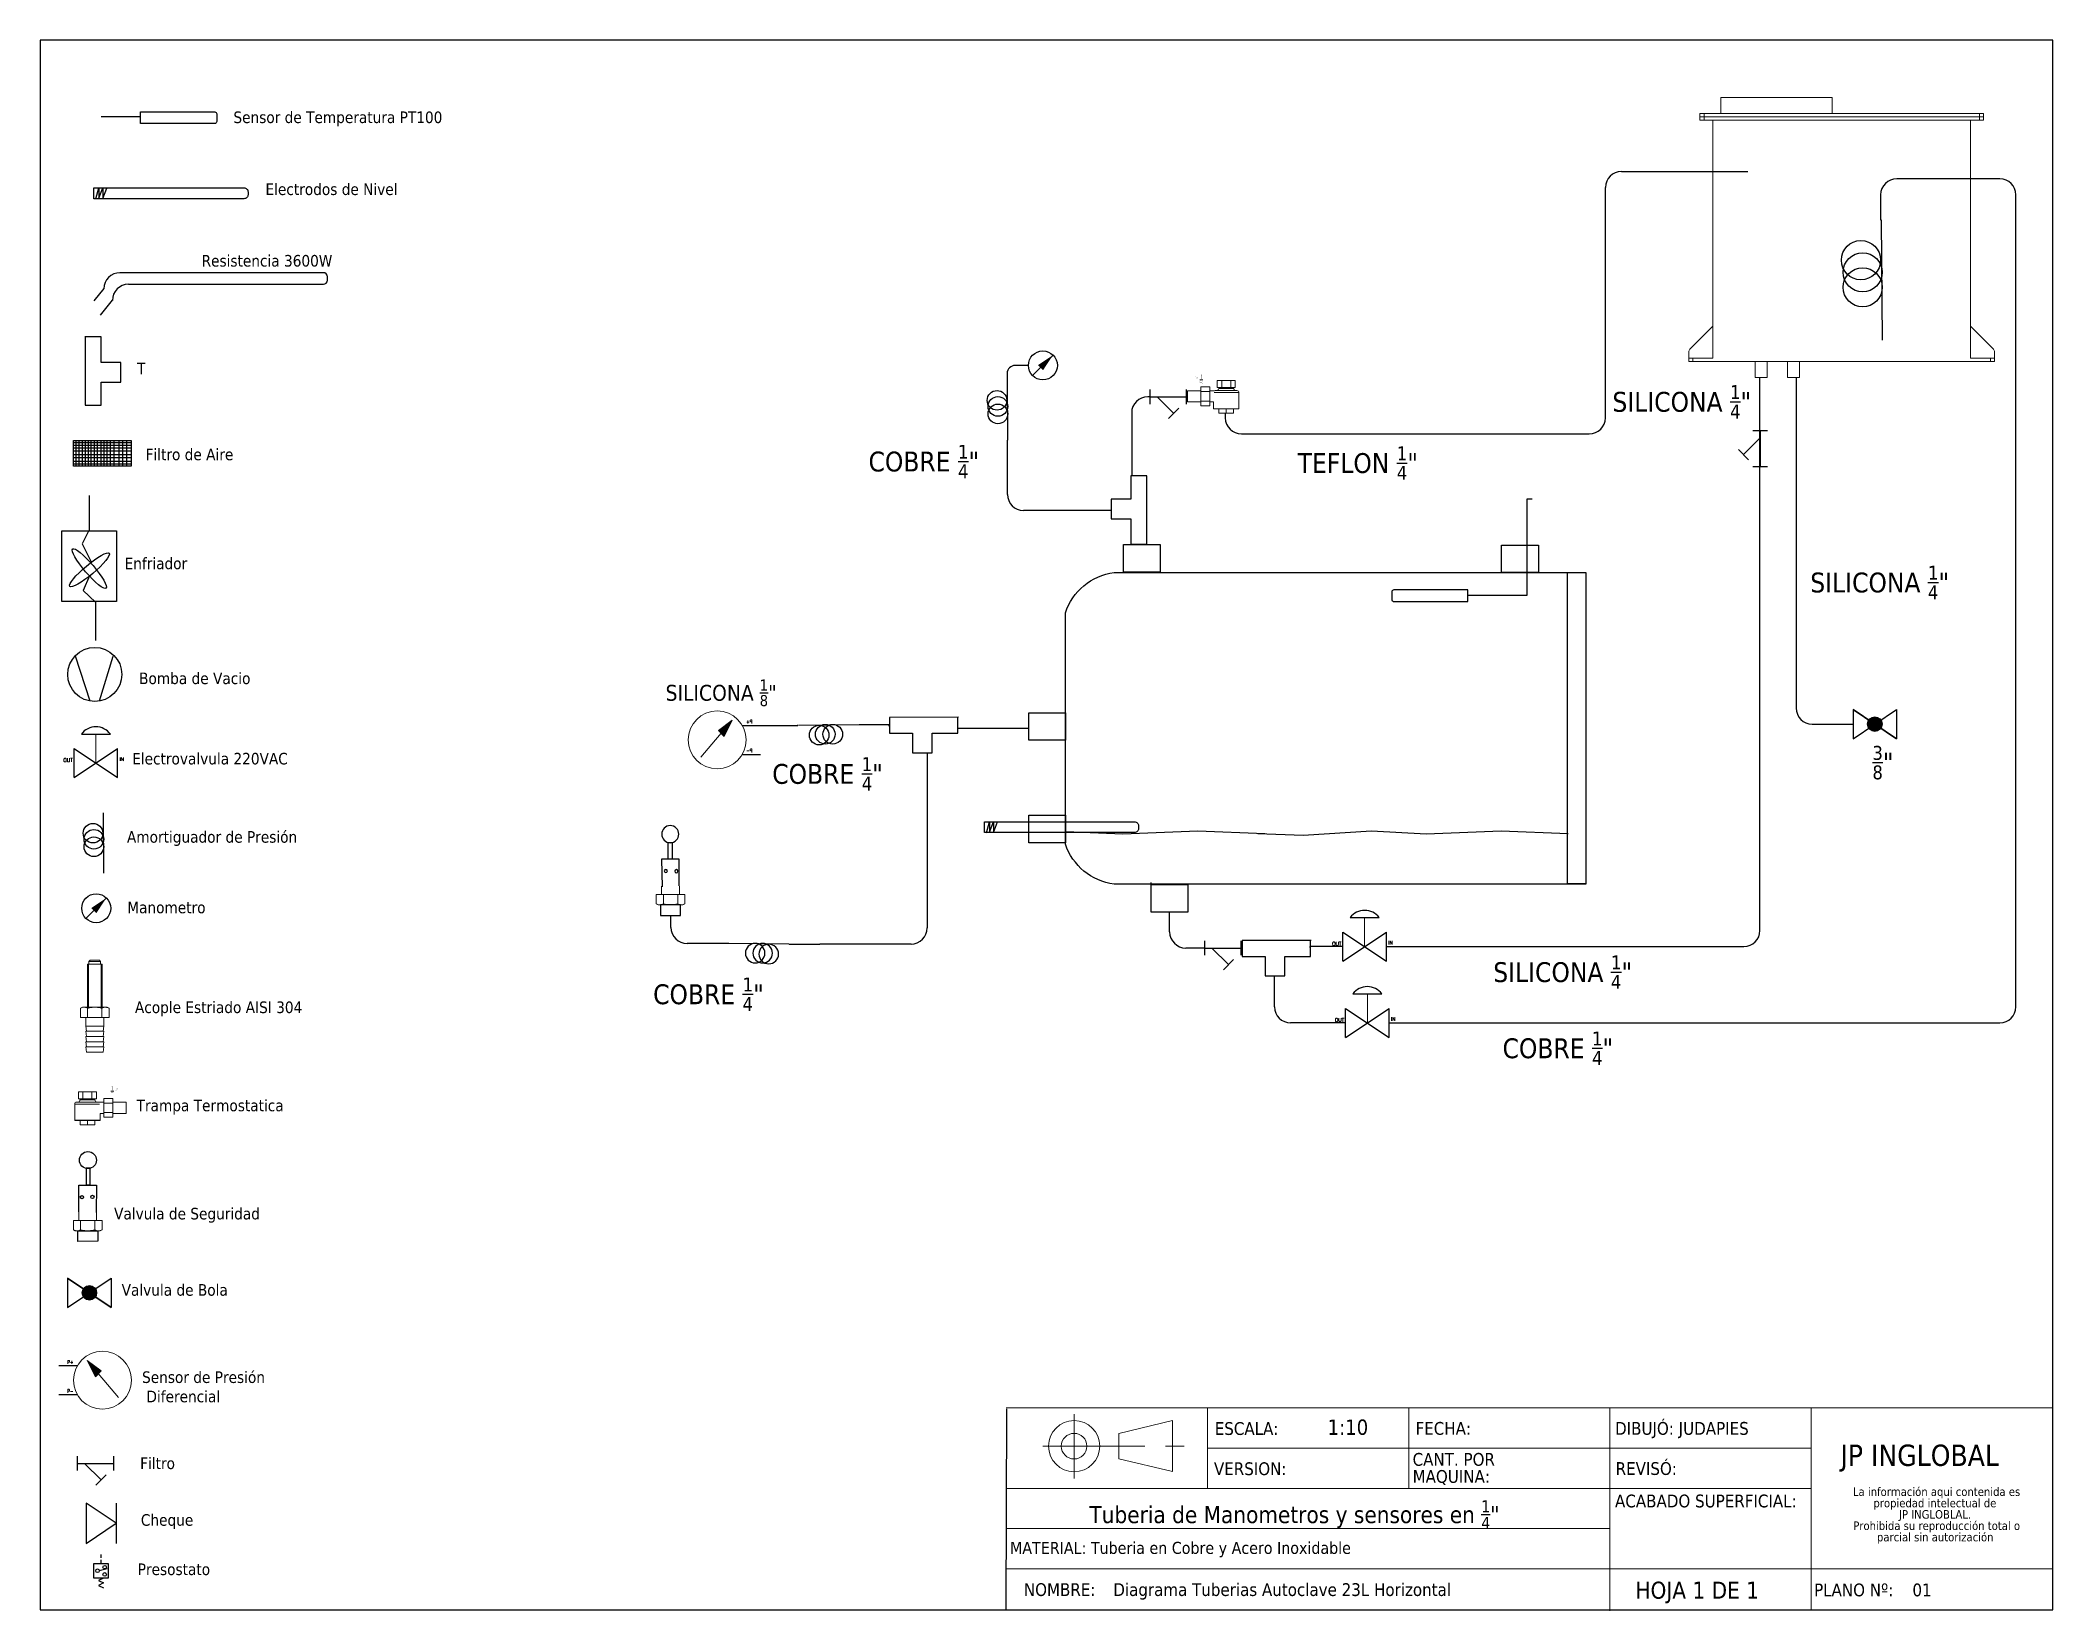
# Model space of a CAD drawing. Header units: millimetres. Extents: x 15 to 265, y 10 to 205.
import ezdxf
from ezdxf.enums import TextEntityAlignment as Align

# ---------------------------------------------------------------- set-up
doc = ezdxf.new("R2010")
doc.units = ezdxf.units.MM
doc.linetypes.add('CENTERX2', pattern=[20.32, 12.7, -2.54, 2.54, -2.54])
for name, color, linetype in [('CONTORNO', 179, 'Continuous'), ('SYMS', 7, 'Continuous'), ('TERMS', 123, 'Continuous'), ('WIRENO', 250, 'Continuous'), ('WIRES', 7, 'Continuous')]:
    doc.layers.add(name, color=color, linetype=linetype)
doc.styles.add('SLDTEXTSTYLE0', font='tahoma.ttf')
doc.styles.add('SLDTEXTSTYLE1', font='tahomabd.ttf')
doc.styles.get("Standard").update_dxf_attribs({"font": 'tahoma.ttf'})
doc.styles.add('WD', font='romans.shx')

# ---------------------------------------------------------------- blocks, each defined once
blk = doc.blocks.new('SW_NOTE_2')
at = {"layer": 'CONTORNO', "color": 0, "char_height": 1.0583, "attachment_point": 2, "style": 'SLDTEXTSTYLE0'}
for s, insert in [('La información aqui contenida es ', (10.29, 1.34)), ('propiedad intelectual de', (10.08, -0.07)), ('JP INGLOBLAL.', (10.1, -1.48)), ('Prohibida su reproducción total o ', (10.3, -2.89)), ('parcial sin autorización', (10.12, -4.3))]:
    blk.add_mtext(s, dxfattribs=dict(at, insert=insert))
blk = doc.blocks.new('SW_NOTE_4')
at = {"color": 0, "linetype": 'Continuous', "lineweight": 0, "char_height": 1.587, "attachment_point": 1, "style": 'SLDTEXTSTYLE0'}
for s, insert in [('CANT. POR ', (0, 2.02)), ('MAQUINA:', (0, -0.1))]:
    blk.add_mtext(s, dxfattribs=dict(at, insert=insert))
blk = doc.blocks.new('HGVA1_DIAPHRAGM_VALVE2')
at = {"color": 7, "linetype": 'Continuous', "lineweight": 0, "ltscale": 3.2258}
for p, q in [((-0.25, 0.5), (0.25, 0.5)), ((0, 0), (0, 0.5))]:
    blk.add_line(p, q, dxfattribs=at)
for p, q in [((-0.375, -0.25), (-0.375, 0.25)), ((-0.375, -0.25), (0.375, 0.25)), ((-0.375, 0.25), (0.375, -0.25)), ((0.375, -0.25), (0.375, 0.25))]:
    blk.add_line(p, q)
at = {"ltscale": 25.4, "flags": 128}
blk.add_lwpolyline([(0.25, 0.5, 0.5), (-0.25, 0.5)], format="xyb", close=True, dxfattribs=at)
at = {"style": 'WD', "flags": 1}
for tag, p in [('INST', (-0.469, 0.748)), ('LOC', (-0.469, 0.587)), ('TAG1', (-0.469, 0.378))]:
    blk.add_attdef(tag, text='', height=0.125, dxfattribs=at).set_placement(p, align=Align.RIGHT)
at = {"style": 'WD'}
blk.add_attdef('TERM01', text='', height=0.0625, dxfattribs=at).set_placement((-0.399, 0.018), align=Align.RIGHT)
for tag, p, height in [('X4TERM01', (-0.375, 0), 0.005), ('X1TERM02', (0.375, 0), 0.005), ('TERM02', (0.406, 0.036), 0.0625), ('RATING1', (0.388, -0.162), 0.125), ('DESC1', (0.388, -0.378), 0.125), ('DESC2', (0.388, -0.562), 0.125), ('DESC3', (0.388, -0.752), 0.125), ('WDTAGALT', (0.388, -0.907), 0.125)]:
    blk.add_attdef(tag, p, '', height=height, dxfattribs=at)
blk.add_attdef('XREF', text='', height=0.0625, rotation=0.0625, dxfattribs=at).set_placement((0.518, 0.271), align=Align.TOP_CENTER)
at = {"style": 'WD', "flags": 1}
for tag, p in [('WDTYPE', (-0.154, -0.127)), ('FAMILY', (-0.143, -0.17)), ('CAT', (-0.143, -0.215)), ('MFG', (-0.141, -0.246)), ('ASSYCODE', (-0.113, -0.275))]:
    blk.add_attdef(tag, text='', height=0.01, dxfattribs=at).set_placement(p, align=Align.CENTER)
blk = doc.blocks.new('HME1_PRESS_M')
blk.add_line((0.036, -0.088), (0.213, 0.089))
blk.add_circle((0.125, 0), 0.125)
blk.add_solid([(0.082, 0.002), (0.126, -0.042), (0.213, 0.089)])
at = {"style": 'WD', "width": 0.7}
for tag, p in [('INST', (0.125, 0.5)), ('LOC', (0.125, 0.344)), ('TAG1', (0.125, 0.188)), ('DESC1', (0.125, -0.344)), ('DESC2', (0.125, -0.5)), ('WDTAGALT', (0.125, -0.812)), ('DESC3', (0.125, -0.656))]:
    blk.add_attdef(tag, text='', height=0.125, dxfattribs=at).set_placement(p, align=Align.CENTER)
blk.add_attdef('TERM01', text='', height=0.0625, dxfattribs=at).set_placement((-0.032, 0.031), align=Align.RIGHT)
at = {"style": 'WD'}
for tag, p, height, flags in [('X4TERM01', (0, 0), 0.005, 1), ('WDTYPE', (0.062, 0.062), 0.01, 1), ('WDBLKNAM', (0.134, 0.001), 0.01, 9), ('X1TERM02', (0.248, 0), 0.005, 1), ('FAMILY', (0.13, -0.035), 0.01, 9)]:
    blk.add_attdef(tag, p, '', height=height, dxfattribs=dict(at, flags=flags))
at = {"style": 'WD', "width": 0.7}
for tag, p, height in [('TERM02', (0.28, 0.031), 0.0625), ('RATING1', (0.281, -0.188), 0.125)]:
    blk.add_attdef(tag, p, '', height=height, dxfattribs=at)
at = {"style": 'WD'}
blk.add_attdef('XREF', text='', height=0.0625, dxfattribs=at).set_placement((-0.031, -0.125), align=Align.RIGHT)
at = {"linetype": 'Continuous', "style": 'WD', "flags": 9}
for tag, p in [('MFG', (0.128, -0.085)), ('ASSYCODE', (0.13, -0.103)), ('CAT', (0.13, -0.066))]:
    blk.add_attdef(tag, p, '', height=0.01, dxfattribs=at)
blk = doc.blocks.new('Acople Estriado')
at = {"color": 7, "linetype": 'Continuous', "lineweight": 15}
for p, q in [((6.78, 5.633), (6.78, 5.138)), ((6.78, 5.633), (6.947, 5.633)), ((6.811, 5.678), (6.796, 5.663)), ((6.796, 5.663), (6.796, 5.633)), ((6.931, 5.663), (6.796, 5.663)), ((6.811, 5.678), (6.916, 5.678)), ((6.931, 5.663), (6.916, 5.678)), ((6.931, 5.633), (6.931, 5.663)), ((6.947, 5.138), (6.947, 5.633)), ((6.721, 5.138), (6.699, 5.126)), ((6.699, 5.126), (6.699, 5.019)), ((6.74, 5.138), (6.721, 5.138)), ((6.864, 5.138), (6.74, 5.138)), ((6.781, 5.126), (6.781, 5.019)), ((6.988, 5.138), (6.864, 5.138)), ((6.946, 5.126), (6.946, 5.019)), ((7.007, 5.138), (6.988, 5.138)), ((7.029, 5.126), (7.007, 5.138)), ((7.029, 5.126), (7.029, 5.019)), ((6.699, 5.019), (6.781, 5.019)), ((6.761, 5.019), (6.761, 4.922)), ((6.761, 4.922), (6.769, 4.862)), ((6.864, 4.922), (6.761, 4.922)), ((6.761, 4.862), (6.769, 4.802)), ((6.864, 4.862), (6.761, 4.862)), ((6.781, 5.019), (6.946, 5.019)), ((6.967, 4.922), (6.864, 4.922)), ((6.967, 4.862), (6.864, 4.862)), ((6.946, 5.019), (7.029, 5.019)), ((6.959, 4.862), (6.967, 4.922)), ((6.959, 4.802), (6.967, 4.862)), ((6.967, 4.922), (6.967, 5.019)), ((6.761, 4.802), (6.769, 4.742)), ((6.864, 4.802), (6.761, 4.802)), ((6.761, 4.742), (6.769, 4.682)), ((6.864, 4.742), (6.761, 4.742)), ((6.761, 4.682), (6.769, 4.622)), ((6.864, 4.682), (6.761, 4.682)), ((6.967, 4.802), (6.864, 4.802)), ((6.967, 4.742), (6.864, 4.742)), ((6.967, 4.682), (6.864, 4.682)), ((6.959, 4.742), (6.967, 4.802)), ((6.959, 4.682), (6.967, 4.742)), ((6.959, 4.622), (6.967, 4.682)), ((6.864, 4.622), (6.769, 4.622)), ((6.959, 4.622), (6.864, 4.622))]:
    blk.add_line(p, q, dxfattribs=at)
at = {"color": 7, "linetype": 'Continuous', "lineweight": 0}
for p, q in [((6.79, 5.633), (6.79, 5.138)), ((6.938, 5.633), (6.938, 5.138))]:
    blk.add_line(p, q, dxfattribs=at)
at = {"color": 7, "linetype": 'Continuous', "lineweight": 15}
for points, knots in [([(6.699, 5.126), (6.706, 5.13), (6.712, 5.133), (6.726, 5.137), (6.733, 5.138), (6.74, 5.138)], [0, 0, 0, 0, 0.5, 0.5, 1, 1, 1, 1]), ([(6.74, 5.138), (6.744, 5.138), (6.747, 5.138), (6.754, 5.137), (6.757, 5.136), (6.768, 5.133), (6.775, 5.13), (6.781, 5.126)], [0, 0, 0, 0, 0.25, 0.25, 0.5, 0.5, 1, 1, 1, 1]), ([(6.864, 5.138), (6.85, 5.138), (6.836, 5.137), (6.808, 5.133), (6.795, 5.13), (6.781, 5.126)], [0, 0, 0, 0, 0.5, 0.5, 1, 1, 1, 1]), ([(6.946, 5.126), (6.933, 5.13), (6.919, 5.133), (6.892, 5.137), (6.878, 5.138), (6.864, 5.138)], [0, 0, 0, 0, 0.5, 0.5, 1, 1, 1, 1]), ([(6.946, 5.126), (6.953, 5.13), (6.96, 5.133), (6.974, 5.137), (6.981, 5.138), (6.988, 5.138)], [0, 0, 0, 0, 0.5, 0.5, 1, 1, 1, 1]), ([(6.988, 5.138), (6.991, 5.138), (6.995, 5.138), (7.002, 5.137), (7.005, 5.136), (7.015, 5.133), (7.022, 5.13), (7.029, 5.126)], [0, 0, 0, 0, 0.25, 0.25, 0.5, 0.5, 1, 1, 1, 1])]:
    blk.add_open_spline(points, degree=3, knots=knots, dxfattribs=at)
blk = doc.blocks.new('Trampo')
for points in [[(117.7, 258.3), (117.2, 257.8), (116.2, 257.8), (115.7, 257.3), (115.7, 256.3), (117.7, 256.3), (117.7, 256.3), (115.6, 256.3), (115.6, 257.3), (116.2, 257.9), (117.2, 257.9), (117.7, 258.4), (117.7, 258.9), (117.2, 259.3), (116.2, 259.3), (115.7, 258.8), (115.6, 258.9), (116.2, 259.4), (117.2, 259.4), (117.7, 258.9)], [(117.2, 260.5), (116.2, 260.5), (116.2, 260.5), (116.6, 260.5), (116.6, 263.5), (116.2, 263), (116.1, 263.1), (116.7, 263.6), (116.7, 263.6), (116.7, 260.5), (117.2, 260.5)], [(119.7, 262.2), (119, 260.7), (118.9, 260.7), (119.6, 262.2)], [(120.5, 262.2), (119.7, 260.7), (119.6, 260.7), (120.4, 262.2)]]:
    blk.add_hatch(color=7).paths.add_polyline_path(points)
at = {"color": 7, "linetype": 'Continuous', "lineweight": 15}
for points in [[(90.5, 251.1), (90.5, 239.8), (90.5, 239.8)], [(92, 252.5), (106.7, 252.5), (106.7, 252.5)], [(93.1, 259.5), (105.5, 259.5), (105.5, 254.7), (93.1, 254.7)], [(93.1, 254.7), (93.1, 259.5), (93.1, 259.5)], [(94.2, 254.7), (94.2, 254), (94.2, 254)], [(96.2, 254.7), (96.2, 259.5), (96.2, 259.5)], [(102.4, 254.7), (102.4, 259.5), (102.4, 259.5)], [(104.5, 254), (104.5, 254.7), (104.5, 254.7)], [(110.7, 252.3), (107.4, 252.3), (107.4, 252.3)], [(117, 255), (110.7, 255), (110.7, 241.9), (117, 241.9)], [(117, 251.8), (110.7, 251.8), (110.7, 251.8)], [(117, 255), (117, 241.9), (117, 241.9)], [(126.1, 252.3), (117, 252.3), (117, 252.3)], [(126.1, 252.3), (126.1, 244.6), (126.1, 244.6)], [(107.9, 239.7), (90.7, 239.7), (90.7, 239.7)], [(104.5, 239.7), (104.5, 236.7), (94.2, 236.7), (94.2, 239.7)], [(99.3, 239.7), (99.3, 236.7), (99.3, 236.7)], [(108.2, 239.8), (108.2, 244.6), (108.2, 244.6)], [(108.2, 244.6), (110.7, 244.6), (110.7, 244.6)], [(117, 245.2), (110.7, 245.2), (110.7, 245.2)], [(117, 244.6), (126.1, 244.6), (126.1, 244.6)]]:
    blk.add_lwpolyline(points, dxfattribs=at)
at = {"color": 8, "linetype": 'Continuous', "lineweight": 15}
for points in [[(107.6, 251.1), (90.5, 251.1), (90.5, 251.1)], [(94.2, 254), (104.5, 254), (104.5, 254)], [(90.5, 239.8), (108.2, 239.8), (108.2, 239.8)]]:
    blk.add_lwpolyline(points, dxfattribs=at)
at = {"color": 7, "linetype": 'Continuous', "lineweight": 20}
blk.add_lwpolyline([(115.6, 260), (117.7, 260), (117.7, 260)], dxfattribs=at)
at = {"color": 7, "linetype": 'Continuous', "lineweight": 15}
for points in [[(91.9, 252.5), (91.1, 252.5), (90.5, 251.9), (90.5, 251.1)], [(92.7, 252.5), (93.5, 252.5), (94.1, 253.2), (94.1, 254)], [(104.5, 254), (104.5, 253.2), (105.1, 252.5), (105.9, 252.5)], [(107.4, 252.3), (107.1, 252.5), (106.9, 252.5), (106.6, 252.5)], [(90.5, 239.9), (90.5, 239.7), (90.6, 239.7), (90.7, 239.7)], [(107.9, 239.7), (108, 239.7), (108.1, 239.7), (108.1, 239.9)]]:
    blk.add_open_spline(points, degree=3, dxfattribs=at)
blk = doc.blocks.new('Valvula Tipo Anillo')
for p, q in [((7.88, 11.213), (7.88, 11.519)), ((7.88, 11.519), (8.084, 11.519)), ((8.084, 11.519), (8.079, 11.203))]:
    blk.add_line(p, q)
at = {"color": 7, "linetype": 'Continuous', "lineweight": 15}
for p, q in [((7.816, 11.006), (7.816, 11.113)), ((7.898, 11.113), (7.816, 11.113)), ((7.878, 11.21), (7.878, 11.113)), ((7.898, 11.006), (7.898, 11.113)), ((8.063, 11.113), (7.898, 11.113)), ((8.063, 11.006), (8.063, 11.113)), ((8.146, 11.113), (8.063, 11.113)), ((8.084, 11.113), (8.084, 11.21)), ((8.146, 11.006), (8.146, 11.113)), ((7.816, 11.006), (7.838, 10.994)), ((7.838, 10.994), (7.857, 10.994)), ((7.857, 10.994), (7.981, 10.994)), ((7.981, 10.994), (8.105, 10.994)), ((8.105, 10.994), (8.124, 10.994)), ((8.124, 10.994), (8.146, 11.006))]:
    blk.add_line(p, q, dxfattribs=at)
for points in [[(7.962, 11.521), (8.01, 11.521), (8.01, 11.713), (7.962, 11.713)], [(8.097, 10.995), (8.097, 10.873), (7.867, 10.871), (7.867, 10.993)]]:
    blk.add_lwpolyline(points, close=True)
for centre, radius in [((7.984, 11.807), 0.0981), ((7.914, 11.381), 0.0185), ((8.035, 11.384), 0.0185)]:
    blk.add_circle(centre, radius)
for points, knots in [([(7.857, 10.994), (7.854, 10.994), (7.85, 10.994), (7.843, 10.995), (7.84, 10.996), (7.829, 10.999), (7.823, 11.002), (7.816, 11.006)], [0, 0, 0, 0, 0.25, 0.25, 0.5, 0.5, 1, 1, 1, 1]), ([(7.898, 11.006), (7.892, 11.002), (7.885, 10.999), (7.871, 10.995), (7.864, 10.994), (7.857, 10.994)], [0, 0, 0, 0, 0.5, 0.5, 1, 1, 1, 1]), ([(7.898, 11.006), (7.912, 11.002), (7.926, 10.999), (7.953, 10.995), (7.967, 10.994), (7.981, 10.994)], [0, 0, 0, 0, 0.5, 0.5, 1, 1, 1, 1]), ([(7.981, 10.994), (7.995, 10.994), (8.009, 10.995), (8.036, 10.999), (8.05, 11.002), (8.063, 11.006)], [0, 0, 0, 0, 0.5, 0.5, 1, 1, 1, 1]), ([(8.105, 10.994), (8.101, 10.994), (8.098, 10.994), (8.091, 10.995), (8.087, 10.996), (8.077, 10.999), (8.07, 11.002), (8.063, 11.006)], [0, 0, 0, 0, 0.25, 0.25, 0.5, 0.5, 1, 1, 1, 1]), ([(8.146, 11.006), (8.139, 11.002), (8.132, 10.999), (8.119, 10.995), (8.112, 10.994), (8.105, 10.994)], [0, 0, 0, 0, 0.5, 0.5, 1, 1, 1, 1])]:
    blk.add_open_spline(points, degree=3, knots=knots, dxfattribs=at)
blk = doc.blocks.new('HGVA1_BALL_VALVE')
h = blk.add_hatch(color=256)
edge = h.paths.add_edge_path()
edge.add_arc((0, 0), 0.125, 0, 360)
at = {"ltscale": 3.2258}
for p, q in [((-0.375, 0.254), (0.375, -0.254)), ((-0.375, -0.254), (0.375, 0.254)), ((-0.375, 0.254), (-0.375, -0.254)), ((0.375, 0.254), (0.375, -0.254))]:
    blk.add_line(p, q, dxfattribs=at)
at = {"ltscale": 25.4, "flags": 128}
blk.add_lwpolyline([(0.375, 0.254), (0.375, -0.254), (-0.375, 0.254), (-0.375, -0.254)], close=True, dxfattribs=at)
at = {"ltscale": 3.2258}
blk.add_circle((0, 0), 0.125, dxfattribs=at)
at = {"ltscale": 25.4}
blk.add_circle((0, 0), 0.125, dxfattribs=at)
at = {"style": 'WD', "flags": 1}
for tag, height, p in [('INST', 0.125, (0.028, 0.678)), ('TAG1', 0.125, (0, 0.307)), ('LOC', 0.125, (0.011, 0.516)), ('FAMILY', 0.01, (-0.482, -0.121)), ('WDTYPE', 0.01, (-0.475, -0.062)), ('CAT', 0.01, (-0.482, -0.165)), ('MFG', 0.01, (-0.481, -0.197)), ('ASSYCODE', 0.01, (-0.453, -0.226))]:
    blk.add_attdef(tag, text='', height=height, dxfattribs=at).set_placement(p, align=Align.CENTER)
at = {"style": 'WD'}
blk.add_attdef('TERM01', text='', height=0.0625, dxfattribs=at).set_placement((-0.399, 0.018), align=Align.RIGHT)
for tag, p, height in [('X4TERM01', (-0.375, 0), 0.005), ('X8TERM02', (0, 0), 0.005), ('TERM02', (0.052, -0.037), 0.0625), ('X1TERM03', (0.375, 0), 0.005), ('TERM03', (0.406, 0.036), 0.0625), ('RATING1', (0.409, -0.162), 0.125), ('DESC1', (0.409, -0.341), 0.125), ('DESC2', (0.409, -0.525), 0.125), ('DESC3', (0.409, -0.715), 0.125), ('WDTAGALT', (0.409, -0.873), 0.125)]:
    blk.add_attdef(tag, p, '', height=height, dxfattribs=at)
blk.add_attdef('XREF', text='', height=0.0625, rotation=0.0625, dxfattribs=at).set_placement((0.541, 0.293), align=Align.TOP_CENTER)
blk = doc.blocks.new('HMT1_DIFFERENTIAL_PRESSURE_GAUGE')
blk.add_hatch(color=7).paths.add_polyline_path([(-0.26, 0.34), (-0.12, 0.06), (-0.02, 0.16)])
for p, q in [((-0.437, 0.25), (-0.75, 0.25)), ((-0.437, -0.25), (-0.75, -0.25))]:
    blk.add_line(p, q)
at = {"color": 7, "linetype": 'Continuous', "lineweight": 0, "ltscale": 645.15999}
for p, q in [((-0.26, 0.34), (0.28, -0.3)), ((-0.26, 0.34), (-0.12, 0.06)), ((-0.26, 0.34), (-0.02, 0.16)), ((-0.12, 0.06), (-0.02, 0.16))]:
    blk.add_line(p, q, dxfattribs=at)
at = {"color": 255, "linetype": 'Continuous', "lineweight": 0, "ltscale": 25.4, "flags": 128}
blk.add_lwpolyline([(-0.26, 0.34), (-0.12, 0.06), (-0.02, 0.16)], close=True, dxfattribs=at)
at = {"color": 7, "linetype": 'Continuous', "lineweight": 0, "ltscale": 645.15999}
blk.add_circle((0, 0), 0.5, dxfattribs=at)
at = {"style": 'WD', "width": 0.7}
for tag, p in [('INST', (-0.01, 0.781)), ('LOC', (-0.01, 0.656)), ('TAG1', (-0.01, 0.531)), ('DESC1', (0.021, -0.625)), ('DESC2', (0.021, -0.75)), ('WDTAGALT', (0.021, -1)), ('DESC3', (0.021, -0.875))]:
    blk.add_attdef(tag, text='', height=0.0938, dxfattribs=at).set_placement(p, align=Align.CENTER)
at = {"style": 'WD'}
for tag, p, height, flags in [('X4TERM01', (-0.75, 0.25), 0.005, 1), ('X1TERM03', (0.5, 0), 0.005, 1), ('X4TERM02', (-0.75, -0.25), 0.005, 1), ('WDBLKNAM', (-0.209, -0.188), 0.01, 9), ('FAMILY', (-0.208, -0.062), 0.01, 9)]:
    blk.add_attdef(tag, p, '', height=height, dxfattribs=dict(at, flags=flags))
at = {"style": 'WD', "width": 0.7}
for tag, p in [('TERM01', (-0.5, 0.281)), ('TERM02', (-0.5, -0.219))]:
    blk.add_attdef(tag, text='', height=0.0625, dxfattribs=at).set_placement(p, align=Align.RIGHT)
for tag, p, height in [('TERM03', (0.531, 0.031), 0.0625), ('RATING1', (0.469, -0.375), 0.0938)]:
    blk.add_attdef(tag, p, '', height=height, dxfattribs=at)
at = {"style": 'WD'}
blk.add_attdef('XREF', text='', height=0.0625, dxfattribs=at).set_placement((-0.438, -0.406), align=Align.RIGHT)
at = {"flags": 1}
blk.add_attdef('WDTYPE', (-0.219, -0.25), '', height=0.01, dxfattribs=at)
at = {"linetype": 'Continuous', "style": 'WD', "flags": 9}
for tag, p in [('ASSYCODE', (-0.208, -0.156)), ('CAT', (-0.208, -0.094)), ('MFG', (-0.208, -0.125))]:
    blk.add_attdef(tag, p, '', height=0.01, dxfattribs=at)
blk = doc.blocks.new('HST1_STRAINER_Y_TYPE')
at = {"ltscale": 3.2258}
for p, q in [((0, 0.125), (0, -0.125)), ((0.625, 0.125), (0.625, -0.125)), ((0, 0), (0.625, 0)), ((0.125, 0), (0.412, -0.287)), ((0.324, -0.376), (0.501, -0.199))]:
    blk.add_line(p, q, dxfattribs=at)
at = {"style": 'WD', "flags": 1}
for tag, height, p in [('INST', 0.125, (0.33, 0.71)), ('TAG1', 0.125, (0.324, 0.34)), ('LOC', 0.125, (0.306, 0.549)), ('FAMILY', 0.01, (1.09, 0.044)), ('CAT', 0.01, (1.09, -0.001)), ('WDTYPE', 0.01, (1.102, -0.093)), ('MFG', 0.01, (1.092, -0.032)), ('ASSYCODE', 0.01, (1.12, -0.061))]:
    blk.add_attdef(tag, text='', height=height, dxfattribs=at).set_placement(p, align=Align.CENTER)
at = {"style": 'WD'}
for tag, height, p in [('WDTAGALT', 0.125, (0.035, 0.2)), ('TERM01', 0.0625, (-0.024, 0.018))]:
    blk.add_attdef(tag, text='', height=height, dxfattribs=at).set_placement(p, align=Align.RIGHT)
for tag, p, height in [('X4TERM01', (0, 0), 0.005), ('RATING1', (0.6, 0.18), 0.125), ('X1TERM03', (0.625, 0), 0.005), ('TERM03', (0.632, 0.013), 0.0625), ('DESC1', (-0.666, -0.258), 0.125), ('DESC2', (-0.666, -0.442), 0.125), ('X8TERM02', (0.412, -0.287), 0.005), ('TERM02', (0.447, -0.365), 0.0625), ('DESC3', (-0.666, -0.632), 0.125)]:
    blk.add_attdef(tag, p, '', height=height, dxfattribs=at)
blk.add_attdef('XREF', text='', height=0.0625, rotation=0.0625, dxfattribs=at).set_placement((0.649, -0.434), align=Align.TOP_CENTER)
blk = doc.blocks.new('HVL1_PRESS_SW')
for p, q in [((-0.031, -0.126), (-0.031, 0.125)), ((-0.031, 0.125), (0.219, 0.125)), ((0.061, 0.005), (0.198, 0.04)), ((0.094, 0.222), (0.094, 0.282)), ((0.094, 0.125), (0.094, 0.188)), ((0.219, 0.125), (0.219, -0.126)), ((0.219, -0.126), (-0.031, -0.126)), ((0.135, -0.126), (0.052, -0.167)), ((0.052, -0.167), (0.135, -0.209)), ((0.135, -0.209), (0.052, -0.251)), ((0.052, -0.251), (0.135, -0.293))]:
    blk.add_line(p, q)
for centre in [(0.032, 0), (0.156, 0.063), (0.156, -0.063)]:
    blk.add_circle(centre, 0.0314)
at = {"style": 'WD', "width": 0.7}
for tag, height, p in [('INST', 0.125, (-0.062, 0.5)), ('LOC', 0.125, (-0.062, 0.344)), ('TAG1', 0.125, (-0.062, 0.188)), ('TERM01', 0.0625, (-0.062, 0.031)), ('DESC1', 0.125, (-0.062, -0.281)), ('DESC2', 0.125, (-0.062, -0.438)), ('RATING1', 0.125, (0.775, -0.281)), ('WDTAGALT', 0.125, (-0.062, -0.75)), ('DESC3', 0.125, (-0.062, -0.594))]:
    blk.add_attdef(tag, text='', height=height, dxfattribs=at).set_placement(p, align=Align.RIGHT)
at = {"style": 'WD'}
for tag, p, height, flags in [('WDBLKNAM', (0.405, 0.344), 0.01, 9), ('X4TERM01', (0, 0), 0.005, 1), ('WDTYPE', (0.062, 0.062), 0.01, 1), ('X2TERM04', (0.094, 0.281), 0.005, 1), ('X1TERM02', (0.187, 0.063), 0.005, 1), ('FAMILY', (0.406, 0.312), 0.01, 9), ('X1TERM03', (0.187, -0.063), 0.005, 1)]:
    blk.add_attdef(tag, p, '', height=height, dxfattribs=dict(at, flags=flags))
at = {"style": 'WD', "width": 0.7}
for tag, p in [('TERM04', (0.125, 0.25)), ('TERM02', (0.25, 0.094)), ('TERM03', (0.25, -0.031))]:
    blk.add_attdef(tag, p, '', height=0.0625, dxfattribs=at)
at = {"linetype": 'Continuous', "style": 'WD', "flags": 9}
for tag, p in [('ASSYCODE', (0.406, 0.219)), ('CAT', (0.406, 0.281)), ('MFG', (0.406, 0.25))]:
    blk.add_attdef(tag, p, '', height=0.01, dxfattribs=at)
at = {"style": 'WD', "width": 0.7}
blk.add_attdef('TERM05', text='', height=0.0625, dxfattribs=at).set_placement((0.125, -0.406), align=Align.CENTER)
at = {"style": 'WD'}
blk.add_attdef('XREF', (0.281, -0.375), '', height=0.0625, dxfattribs=at)
blk = doc.blocks.new('ColaMarrano')
at = {"layer": 'WIRENO'}
blk.add_line((96.3, 200.92), (96.42, 188.45), dxfattribs=at)
for centre in [(94.22, 196.73), (94.4, 195.47), (94.4, 193.92)]:
    blk.add_circle(centre, 2.03, dxfattribs=at)
blk = doc.blocks.new('HDI1')
for p, q in [((0.0469, 0), (-0.0469, 0.0625)), ((-0.0469, 0.0625), (-0.0469, -0.0625)), ((-0.0469, -0.0625), (0.0469, 0)), ((0.0469, 0.0625), (0.0469, -0.0625))]:
    blk.add_line(p, q)
at = {"style": 'WD'}
for tag, width, p in [('INST', 0.7, (0, 0.8883)), ('LOC', 0.7, (0, 0.7187)), ('DESC1', 0.7, (0, 0.5625)), ('DESC2', 0.7, (0, 0.4062)), ('RATING1', 0.9, (0.0055, 0.0938))]:
    blk.add_attdef(tag, text='', height=0.125, dxfattribs=dict(at, width=width)).set_placement(p, align=Align.CENTER)
blk.add_attdef('TAG1', text='', height=0.125, dxfattribs=at).set_placement((0, 0.25), align=Align.CENTER)
for tag, p, height, flags in [('WDBLKNAM', (0.2047, 0.1329), 0.01, 9), ('FAMILY', (0.2047, 0.1523), 0.01, 9), ('X4TERM01', (-0.0469, 0), 0.0125, 1), ('X1TERM02', (0.0469, 0), 0.0125, 1)]:
    blk.add_attdef(tag, p, '', height=height, dxfattribs=dict(at, flags=flags))
at = {"linetype": 'Continuous', "style": 'WD', "flags": 9}
for tag, p in [('ASSYCODE', (0.2188, 0.0625)), ('MFG', (0.2278, 0.0887)), ('CAT', (0.2297, 0.1082))]:
    blk.add_attdef(tag, text='', height=0.01, dxfattribs=at).set_placement(p, align=Align.CENTER)
at = {"linetype": 'Continuous', "style": 'WD', "flags": 8}
blk.add_attdef('TERM01', text='', height=0.125, dxfattribs=at).set_placement((-0.125, -0.0312), align=Align.TOP_RIGHT)
blk.add_attdef('TERM02', text='', height=0.125, dxfattribs=at).set_placement((0.1094, -0.0314), align=Align.TOP_LEFT)
at = {"style": 'WD', "width": 0.9}
blk.add_attdef('RATING2', text='', height=0.125, dxfattribs=at).set_placement((0.0055, -0.1876), align=Align.TOP_CENTER)
blk = doc.blocks.new('Bomba Vacio')
at = {"layer": 'WIRENO'}
for p, q in [((222.52, 152.69), (218.83, 163.9)), ((224.82, 152.84), (228.2, 163.9))]:
    blk.add_line(p, q, dxfattribs=at)
blk.add_circle((223.65, 159.36), 6.72, dxfattribs=at)
blk = doc.blocks.new('Cooler')
at = {"layer": 'WIRENO'}
for p, q in [((61.05, 155.36), (61.05, 161.29)), ((60.91, 155.36), (59.87, 153.28)), ((59.87, 153.28), (61.37, 150.31)), ((61.09, 147.98), (60.01, 145.56)), ((60.01, 145.56), (62.09, 143.63)), ((62.09, 143.63), (62.09, 137.25))]:
    blk.add_line(p, q, dxfattribs=at)
blk.add_lwpolyline([(56.51, 155.41), (65.57, 155.41), (65.57, 143.72), (56.51, 143.72)], close=True, dxfattribs=at)
for centre, major_axis in [((61.09, 148.97), (-3.26, -2.75)), ((61.05, 149.16), (2.75, -3.26))]:
    blk.add_ellipse(centre, major_axis=major_axis, ratio=0.188132, dxfattribs=at)
blk = doc.blocks.new('Filtro')
at = {"layer": 'WIRENO'}
for p, q in [((95.97, 119.72), (103.12, 119.72)), ((95.97, 119.41), (103.12, 119.41)), ((95.97, 119.07), (103.12, 119.07)), ((95.97, 118.71), (103.12, 118.71)), ((95.97, 118.27), (103.12, 118.27)), ((95.97, 117.88), (103.12, 117.88)), ((96.25, 119.99), (96.25, 116.83)), ((96.62, 119.95), (96.62, 116.79)), ((97.03, 119.95), (97.03, 116.79)), ((97.4, 119.95), (97.4, 116.79)), ((97.77, 119.99), (97.77, 116.83)), ((98.1, 119.99), (98.1, 116.83)), ((98.51, 119.99), (98.51, 116.83)), ((98.88, 119.95), (98.88, 116.79)), ((99.33, 119.99), (99.33, 116.83)), ((99.7, 119.99), (99.7, 116.83)), ((100.11, 119.99), (100.11, 116.83)), ((100.52, 119.99), (100.52, 116.83)), ((100.98, 119.99), (100.98, 116.83)), ((101.59, 119.99), (101.59, 116.83)), ((102.04, 119.99), (102.04, 116.83)), ((102.54, 119.99), (102.54, 116.83)), ((95.97, 117.41), (103.12, 117.41)), ((95.97, 117.08), (103.12, 117.08))]:
    blk.add_line(p, q, dxfattribs=at)
blk.add_lwpolyline([(95.95, 119.98), (103.11, 119.98), (103.11, 116.82), (95.95, 116.82)], close=True, dxfattribs=at)
blk = doc.blocks.new('TT')
at = {"layer": 'WIRENO'}
for p, q in [((59.03, 150.75), (59.05, 142.17)), ((61.02, 150.66), (59.05, 150.66)), ((61.02, 147.48), (61.02, 150.66)), ((63.45, 147.48), (61.02, 147.48)), ((61.02, 142.17), (61.02, 145.05)), ((61.02, 145.05), (63.45, 145.05)), ((63.45, 145.05), (63.45, 147.48)), ((59.05, 142.17), (61.02, 142.17))]:
    blk.add_line(p, q, dxfattribs=at)
blk = doc.blocks.new('Nivel')
at = {"layer": 'WIRENO'}
for p, q in [((103.38, 60.01), (103.74, 61.39)), ((103.74, 61.39), (103.74, 60.1)), ((103.74, 60.1), (104.25, 61.39)), ((104.25, 61.39), (104.25, 60.07)), ((104.25, 60.07), (104.74, 61.36))]:
    blk.add_line(p, q, dxfattribs=at)
blk.add_lwpolyline([(103.12, 61.39), (121.77, 61.39, -0.414214), (122.27, 60.89), (122.27, 60.54, -0.414214), (121.77, 60.04), (103.12, 60.04)], format="xyb", close=True, dxfattribs=at)
blk = doc.blocks.new('PT100')
at = {"layer": 'WIRENO'}
blk.add_line((95.33, 58.1), (85.69, 58.1), dxfattribs=at)
blk.add_lwpolyline([(95.5, 59.35), (113.92, 59.35, -0.414214), (114.42, 58.85), (114.42, 56.97, -0.414214), (113.92, 56.47), (95.5, 56.47)], format="xyb", close=True, dxfattribs=at)
blk = doc.blocks.new('reservorio')
at = {"color": 7, "linetype": 'Continuous', "lineweight": 15}
for p, q in [((223.78, 197.88), (223.78, 195.88)), ((223.78, 197.88), (237.58, 197.88)), ((237.58, 195.88), (237.58, 197.88)), ((221.18, 195.08), (221.18, 195.88)), ((221.18, 195.88), (256.38, 195.88)), ((221.18, 195.48), (256.38, 195.48)), ((221.18, 195.08), (256.38, 195.08)), ((221.68, 195.88), (221.68, 195.08)), ((222.78, 165.48), (222.78, 195.08)), ((254.78, 165.48), (254.78, 195.08)), ((255.88, 195.08), (255.88, 195.88)), ((256.38, 195.88), (256.38, 195.08)), ((222.78, 169.48), (219.93, 166.63)), ((254.78, 169.48), (257.64, 166.63)), ((219.78, 166.27), (219.78, 165.08)), ((222.78, 165.48), (219.78, 165.48)), ((219.78, 165.08), (257.78, 165.08)), ((220.28, 165.48), (220.28, 165.08)), ((228.05, 165.08), (228.05, 163.08)), ((229.52, 163.08), (229.52, 165.08)), ((232.05, 165.08), (232.05, 163.08)), ((233.52, 163.08), (233.52, 165.08)), ((254.78, 165.48), (257.78, 165.48)), ((257.28, 165.08), (257.28, 165.48)), ((257.78, 166.27), (257.78, 165.08)), ((229.52, 163.08), (228.05, 163.08)), ((233.52, 163.08), (232.05, 163.08))]:
    blk.add_line(p, q, dxfattribs=at)
for centre, start, end in [((220.28, 166.27), 135, 180), ((257.28, 166.27), 0, 45)]:
    blk.add_arc(centre, 0.5, start, end, dxfattribs=at)
blk = doc.blocks.new('Tanque')
for points in [[(75.9, 173.87), (75.9, 178.44), (79.33, 178.44), (79.33, 173.87)], [(118.07, 130.33), (118.07, 134.9), (121.5, 134.9), (121.5, 130.33)], [(75.82, 126.89), (75.82, 131.46), (79.25, 131.46), (79.25, 126.89)], [(96.73, 115.15), (96.73, 119.72), (100.16, 119.72), (100.16, 115.15)], [(109.48, 115.15), (109.48, 119.72), (112.91, 119.72), (112.91, 115.15)]]:
    blk.add_lwpolyline(points, close=True)
at = {"layer": 'WIRENO'}
blk.add_lwpolyline([(79.31, 184.35), (118.03, 184.35), (118.03, 125.73, -0.284919), (113.06, 119.68), (84.34, 119.68, -0.288904), (79.31, 125.73)], format="xyb", close=True, dxfattribs=at)
blk.add_lwpolyline([(79.33, 184.35), (117.99, 184.35), (117.99, 182.08), (79.33, 182.08)], close=True, dxfattribs=at)
blk = doc.blocks.new('WDDOT')
for radius in [0.03, 0.0187, 0.00929]:
    blk.add_circle((0, 0), radius)

msp = doc.modelspace()

# ---------------------------------------------------------------- linework, layer by layer
at = {"color": 7, "linetype": 'Continuous'}
for p, q in [((265, 205), (15, 205)), ((15, 205), (15, 10)), ((265, 10), (265, 205)), ((15, 10), (265, 10))]:
    msp.add_line(p, q, dxfattribs=at)
at = {"color": 7, "linetype": 'CENTERX2', "lineweight": 0}
for p, q in [((265, 51.17), (265, 10)), ((143.43, 34.29), (143.43, 26.3)), ((139.53, 30.32), (157.1, 30.32)), ((134.96, 10), (265, 10))]:
    msp.add_line(p, q, dxfattribs=at)
at = {"color": 7, "linetype": 'Continuous', "lineweight": 0}
for p, q in [((265, 35.07), (135, 35.07)), ((160, 35.09), (160, 25.07)), ((185, 35.07), (185, 25.07)), ((210, 35.07), (210, 9.87)), ((235, 35.07), (235, 9.9)), ((155.64, 33.5), (148.97, 31.91)), ((155.64, 27.15), (155.64, 33.5)), ((148.97, 31.91), (148.97, 28.74)), ((235, 30.07), (160, 30.07)), ((148.97, 28.74), (155.64, 27.15)), ((235, 25.07), (134.99, 25.07)), ((210, 20.07), (134.99, 20.07)), ((265, 15.07), (134.99, 15.07))]:
    msp.add_line(p, q, dxfattribs=at)
at = {"color": 7, "linetype": 'Continuous', "lineweight": 30}
msp.add_line((135.02, 34.97), (134.96, 10), dxfattribs=at)
at = {"color": 7, "linetype": 'Continuous', "lineweight": 0}
for radius in [3.18, 1.59]:
    msp.add_circle((143.43, 30.32), radius, dxfattribs=at)
at = {"layer": 'WIRENO'}
for p, q in [((50.17, 176.12), (24.9, 176.12)), ((50.67, 175.18), (50.67, 175.62)), ((22.91, 174.14), (21.65, 172.64)), ((23.95, 172.69), (22.45, 170.83)), ((25.96, 174.68), (50.17, 174.68)), ((142.4, 106.7), (149.48, 106.38)), ((149.48, 106.38), (158.81, 106.78)), ((158.81, 106.78), (167.12, 106.45)), ((166.27, 106.46), (171.89, 106.23)), ((171.89, 106.23), (180.39, 106.78)), ((180.39, 106.78), (187.17, 106.38)), ((187.17, 106.38), (196.49, 106.78)), ((196.49, 106.78), (204.8, 106.45)), ((152.94, 100.35), (152.93, 100.15))]:
    msp.add_line(p, q, dxfattribs=at)
for centre, radius, start, end in [((24.9, 174.12), 2, 90, 180), ((50.17, 175.62), 0.5, 0, 90), ((50.17, 175.18), 0.5, 270, 0), ((25.96, 172.68), 2, 90, 180)]:
    msp.add_arc(centre, radius, start, end, dxfattribs=at)
at = {"layer": 'WIRES'}
for p, q in [((211.43, 188.7), (227.14, 188.7)), ((252.22, 187.79), (245.62, 187.79)), ((258.42, 187.79), (252.22, 187.79)), ((252.22, 187.79), (252.22, 187.79)), ((209.43, 158.09), (209.43, 186.7)), ((243.62, 185.79), (243.62, 182.64)), ((260.42, 84.91), (260.42, 185.79)), ((135.11, 163.6), (135.11, 162.78)), ((137.75, 164.6), (136.11, 164.6)), ((228.63, 94.39), (228.63, 163.05)), ((233.12, 163.08), (233.12, 122.03)), ((152.84, 160.7), (152.58, 160.7)), ((150.58, 158.73), (150.58, 150.87)), ((162.21, 158.65), (162.21, 158.09)), ((135.15, 148.58), (135.15, 155.32)), ((164.21, 156.09), (207.43, 156.09)), ((150.58, 150.87), (150.61, 150.87)), ((199.69, 136.07), (199.69, 148.03)), ((199.69, 148.03), (200.32, 148.03)), ((148.04, 146.58), (137.15, 146.58)), ((151.72, 142.39), (151.76, 142.39)), ((197.24, 136.07), (199.69, 136.07)), ((235.12, 120.03), (240.2, 120.03)), ((104.49, 119.87), (109.11, 119.87)), ((109.11, 119.87), (109.11, 119.93)), ((116.73, 119.98), (120.48, 119.98)), ((120.4, 119.87), (120.4, 119.77)), ((120.48, 119.98), (120.48, 119.61)), ((128.98, 119.51), (137.82, 119.51)), ((125.17, 116.45), (125.17, 94.71)), ((93.35, 94.78), (93.35, 96.2)), ((155.3, 94.21), (155.3, 96.68)), ((100.53, 92.78), (95.35, 92.78)), ((108.02, 92.71), (111.85, 92.71)), ((123.17, 92.71), (111.85, 92.71)), ((159.64, 92.21), (157.3, 92.21)), ((176.82, 92.39), (172.73, 92.39)), ((172.73, 92.39), (172.73, 92.28)), ((182.22, 92.39), (226.63, 92.39)), ((168.33, 84.91), (168.33, 88.72)), ((177.16, 82.91), (170.33, 82.91)), ((182.56, 82.91), (258.42, 82.91))]:
    msp.add_line(p, q, dxfattribs=at)
for centre, radius, start, end in [((211.43, 186.7), 2, 90, 180), ((245.62, 185.79), 2, 90, 180), ((258.42, 185.79), 2, 0, 90), ((136.11, 163.6), 1, 90, 180), ((152.58, 158.7), 2, 90, 180), ((164.21, 158.09), 2, 180, 270), ((207.43, 158.09), 2, 270, 0), ((137.15, 148.58), 2, 180, 270), ((235.12, 122.03), 2, 180, 270), ((95.35, 94.78), 2, 180, 270), ((123.17, 94.71), 2, 270, 0), ((157.3, 94.21), 2, 180, 270), ((226.63, 94.39), 2, 270, 0), ((170.33, 84.91), 2, 180, 270), ((258.42, 84.91), 2, 270, 0)]:
    msp.add_arc(centre, radius, start, end, dxfattribs=at)

# ---------------------------------------------------------------- block references
for name, p, xscale, yscale, zscale in [('Trampo', (180.13, 116.21), -0.17928, 0.17928, 0.17928), ('Valvula Tipo Anillo', (179.49, -21.16), -10.8, 10.8, 10.8), ('Acople Estriado', (-52.35, 29.36), 10.8, 10.8, 10.8), ('Trampo', (3.06, 27.81), 0.17928, 0.17928, 0.17928), ('Valvula Tipo Anillo', (-65.3, -61.66), 10.8, 10.8, 10.8)]:
    msp.add_blockref(name, p, dxfattribs=dict(xscale=xscale, yscale=yscale, zscale=zscale))
at = {"color": 7, "linetype": 'Continuous', "lineweight": 0}
msp.add_blockref('SW_NOTE_4', (185.48, 27.45), dxfattribs=at)
at = {"layer": 'CONTORNO', "color": 7}
msp.add_blockref('SW_NOTE_2', (240.28, 23.85), dxfattribs=at)
at = {"layer": 'SYMS'}
msp.add_blockref('WDDOT', (252.22, 187.79), dxfattribs=at)
for name, p, xscale, yscale, zscale in [('HME1_PRESS_M', (137.75, 164.6), 14.4, 14.4, 14.4), ('HST1_STRAINER_Y_TYPE', (152.84, 160.7), 7.199999999999999, 7.199999999999999, 7.199999999999999), ('HGVA1_BALL_VALVE', (242.9, 120.03), 7.199999999999999, 7.199999999999999, 7.199999999999999), ('HME1_PRESS_M', (20.15, 97.15), 14.4, 14.4, 14.4), ('HST1_STRAINER_Y_TYPE', (159.64, 92.21), 7.199999999999999, 7.199999999999999, 7.199999999999999), ('HGVA1_BALL_VALVE', (21.1, 49.37), 7.199999999999999, 7.199999999999999, 7.199999999999999), ('HST1_STRAINER_Y_TYPE', (19.59, 28.18), 7.199999999999999, 7.199999999999999, 7.199999999999999), ('HDI1', (22.57, 20.73), 40, 40, 40), ('HVL1_PRESS_SW', (21.88, 14.83), 7.199999999999999, 7.199999999999999, 7.199999999999999)]:
    msp.add_blockref(name, p, dxfattribs=dict(at, xscale=xscale, yscale=yscale, zscale=zscale))
at = {"layer": 'SYMS', "xscale": 7.199999999999999, "yscale": 7.199999999999999, "zscale": 7.199999999999999, "rotation": 270}
msp.add_blockref('HST1_STRAINER_Y_TYPE', (228.65, 156.49), dxfattribs=at)
at = {"layer": 'SYMS'}
ref = msp.add_blockref('HMT1_DIFFERENTIAL_PRESSURE_GAUGE', (99.09, 118.07), dxfattribs=dict(at, xscale=-7.199999999999999, yscale=7.199999999999999, zscale=7.199999999999999))
ref.add_attrib('TERM02', 'P-', dxfattribs={"layer": 'TERMS', "height": 0.45, "style": 'WD', "text_generation_flag": 2, "width": 0.7}).set_placement((102.69, 116.5), align=Align.RIGHT)
ref.add_attrib('TERM01', 'P+', dxfattribs={"layer": 'TERMS', "height": 0.45, "style": 'WD', "text_generation_flag": 2, "width": 0.7}).set_placement((102.69, 120.1), align=Align.RIGHT)
ref = msp.add_blockref('HGVA1_DIAPHRAGM_VALVE2', (21.91, 115.2), dxfattribs=dict(at, xscale=7.199999999999999, yscale=7.199999999999999, zscale=7.199999999999999))
ref.add_attrib('TERM01', 'OUT', dxfattribs={"layer": 'TERMS', "height": 0.45, "style": 'WD'}).set_placement((19.03, 115.33), align=Align.RIGHT)
ref.add_attrib('TERM02', 'IN', (24.84, 115.45), dxfattribs={"layer": 'TERMS', "height": 0.45, "style": 'WD'})
ref = msp.add_blockref('HGVA1_DIAPHRAGM_VALVE2', (179.52, 92.39), dxfattribs=dict(at, xscale=7.199999999999999, yscale=7.199999999999999, zscale=7.199999999999999))
ref.add_attrib('TERM01', 'OUT', dxfattribs={"layer": 'TERMS', "height": 0.45, "style": 'WD'}).set_placement((176.64, 92.52), align=Align.RIGHT)
ref.add_attrib('TERM02', 'IN', (182.44, 92.64), dxfattribs={"layer": 'TERMS', "height": 0.45, "style": 'WD'})
ref = msp.add_blockref('HGVA1_DIAPHRAGM_VALVE2', (179.86, 82.91), dxfattribs=dict(at, xscale=7.199999999999999, yscale=7.199999999999999, zscale=7.199999999999999))
ref.add_attrib('TERM01', 'OUT', dxfattribs={"layer": 'TERMS', "height": 0.45, "style": 'WD'}).set_placement((176.98, 83.04), align=Align.RIGHT)
ref.add_attrib('TERM02', 'IN', (182.78, 83.16), dxfattribs={"layer": 'TERMS', "height": 0.45, "style": 'WD'})
ref = msp.add_blockref('HMT1_DIFFERENTIAL_PRESSURE_GAUGE', (22.72, 38.51), dxfattribs=dict(at, xscale=7.199999999999999, yscale=7.199999999999999, zscale=7.199999999999999))
ref.add_attrib('TERM02', 'P-', dxfattribs={"layer": 'TERMS', "height": 0.45, "style": 'WD', "width": 0.7}).set_placement((19.12, 36.93), align=Align.RIGHT)
ref.add_attrib('TERM01', 'P+', dxfattribs={"layer": 'TERMS', "height": 0.45, "style": 'WD', "width": 0.7}).set_placement((19.12, 40.53), align=Align.RIGHT)
at = {"layer": 'WIRENO'}
for name, p in [('reservorio', (0, 0)), ('Nivel', (-81.46, 125.27)), ('TT', (-38.45, 17.48)), ('Filtro', (-76.82, 35.28)), ('Nivel', (29.16, 46.51))]:
    msp.add_blockref(name, p, dxfattribs=at)
for name, p, xscale, yscale, zscale in [('PT100', (-20.29, 166.42), 0.5, 0.5, 0.5), ('ColaMarrano', (128.11, -58.4), 1.2, 1.2, 1.2), ('ColaMarrano', (77.32, 42.22), 0.6, 0.6, 0.6), ('Cooler', (-24.69, 27.48), 0.75, 0.75, 0.75), ('PT100', (240.1, 107.02), -0.5, 0.5, 0.5), ('Bomba Vacio', (-90.05, 46.52), 0.5, 0.5, 0.5), ('ColaMarrano', (-34.98, -11.56), 0.6, 0.6, 0.6)]:
    msp.add_blockref(name, p, dxfattribs=dict(at, xscale=xscale, yscale=yscale, zscale=zscale))
for name, p, rotation in [('TT', (211.5, 293.03), 179.9999999999999), ('Tanque', (22.66, 218.18), 270), ('TT', (-21.68, 179.91), 269.9999999999999), ('TT', (22.13, 152.19), 270)]:
    msp.add_blockref(name, p, dxfattribs=dict(at, rotation=rotation))
at = {"layer": 'WIRENO', "yscale": 0.6, "zscale": 0.6}
for p, xscale, rotation in [((229.8, 62.13), 0.6, 90), ((-12.54, 34.93), -0.6, 270)]:
    msp.add_blockref('ColaMarrano', p, dxfattribs=dict(at, xscale=xscale, rotation=rotation))

# ---------------------------------------------------------------- texts
at = {"char_height": 1.44, "attachment_point": 1}
for s, insert in [('\\A1;Sensor de Temperatura PT100', (39, 196.15)), ('\\A1;Electrodos de Nivel', (42.98, 187.21)), ('\\A1;Resistencia 3600W', (35.04, 178.32)), ('\\A1;T', (27.03, 164.94)), ('\\A1;Filtro de Aire', (28.08, 154.26)), ('\\A1;Enfriador', (25.48, 140.72)), ('\\A1;Bomba de Vacio', (27.28, 126.44)), ('\\A1;Electrovalvula 220VAC', (26.42, 116.46)), ('\\A1;Amortiguador de Presión', (25.77, 106.74)), ('\\A1;Manometro', (25.81, 97.97)), ('\\A1;Acople Estriado AISI 304', (26.76, 85.57)), ('\\A1;Trampa Termostatica', (26.97, 73.37)), ('\\A1;Valvula de Seguridad', (24.17, 59.93)), ('\\A1;Valvula de Bola', (25.11, 50.45)), ('\\A1;Sensor de Presión\\P Diferencial', (27.65, 39.61)), ('\\A1;Filtro', (27.41, 28.91)), ('\\A1;Cheque', (27.5, 21.87)), ('\\A1;Presostato', (27.11, 15.74))]:
    msp.add_mtext_dynamic_manual_height_columns(s, width=44.8708, gutter_width=1, heights=[0], dxfattribs=dict(at, insert=insert))
at = {"color": 7, "linetype": 'Continuous', "lineweight": 0, "attachment_point": 1, "style": 'SLDTEXTSTYLE0'}
for s, insert, char_height in [('ESCALA:', (160.9, 33.3), 1.587), ('FECHA:', (185.85, 33.32), 1.587), ('VERSION:', (160.8, 28.31), 1.587), ('REVISÓ:', (210.7, 28.33), 1.587), ('MATERIAL: Tuberia en Cobre y Acero Inoxidable', (135.47, 18.43), 1.5), ('\\pi-4.7625,l6.35,t12.7;NOMBRE:^IDiagrama Tuberias Autoclave 23L Horizontal', (135.6, 13.29), 1.5875), ('HOJA 1 DE 1', (213.16, 13.48), 2.1167), ('PLANO Nº:    01', (235.35, 13.25), 1.5875)]:
    msp.add_mtext(s, dxfattribs=dict(at, insert=insert, char_height=char_height))
at = {"layer": 'CONTORNO', "color": 7}
for s, insert, char_height, attachment_point, style in [('1:10', (177.44, 33.63), 1.905, 2, 'SLDTEXTSTYLE0'), ('DIBUJÓ: JUDAPIES', (210.63, 33.32), 1.5875, 1, 'SLDTEXTSTYLE0'), ('\\A1;Tuberia de Manometros y sensores en {\\H0.7x;\\S1/4;}" ', (170.8, 23.59), 2.1167, 2, 'SLDTEXTSTYLE1'), ('ACABADO SUPERFICIAL:', (210.62, 24.3), 1.5875, 1, 'SLDTEXTSTYLE0')]:
    msp.add_mtext(s, dxfattribs=dict(at, insert=insert, char_height=char_height, attachment_point=attachment_point, style=style))
at = {"layer": 'CONTORNO', "insert": (238.63, 30.51), "char_height": 2.6458, "attachment_point": 1, "style": 'SLDTEXTSTYLE1'}
msp.add_mtext('JP INGLOBAL', dxfattribs=at)
at = {"layer": 'WIRENO', "attachment_point": 1}
for s, width, insert, char_height in [('\\A1;SILICONA {\\H0.7x;\\S1/4;}"', 22.3042, (210.3, 162.15), 2.4694), ('\\A1;COBRE {\\H0.7x;\\S1/4;}"', 15.0949, (117.89, 154.73), 2.4694), ('\\A1;TEFLON {\\H0.7x;\\S1/4;}"', 16.7918, (171.2, 154.54), 2.4694), ('\\A1;SILICONA {\\H0.7x;\\S1/4;}"', 22.3042, (234.88, 139.7), 2.4694), ('\\A1;SILICONA {\\H0.7x;\\S1/8;}" ', 19.6878, (92.68, 125.58), 1.9756), ('\\A1;COBRE {\\H0.7x;\\S1/4;}"', 15.0949, (105.93, 115.92), 2.4694), ('\\A1;{\\H0.7x;\\S3/8;}"', 15.0949, (242.6, 117.32), 2.4694), ('\\A1;SILICONA {\\H0.7x;\\S1/4;}"', 22.3042, (195.5, 91.29), 2.4694), ('\\A1;COBRE {\\H0.7x;\\S1/4;}"', 15.0949, (91.13, 88.54), 2.4694), ('\\A1;COBRE {\\H0.7x;\\S1/4;}"', 15.0949, (196.65, 81.83), 2.4694)]:
    msp.add_mtext_dynamic_manual_height_columns(s, width=width, gutter_width=12.35, heights=[0], dxfattribs=dict(at, insert=insert, char_height=char_height))

doc.saveas('drawing.dxf')
